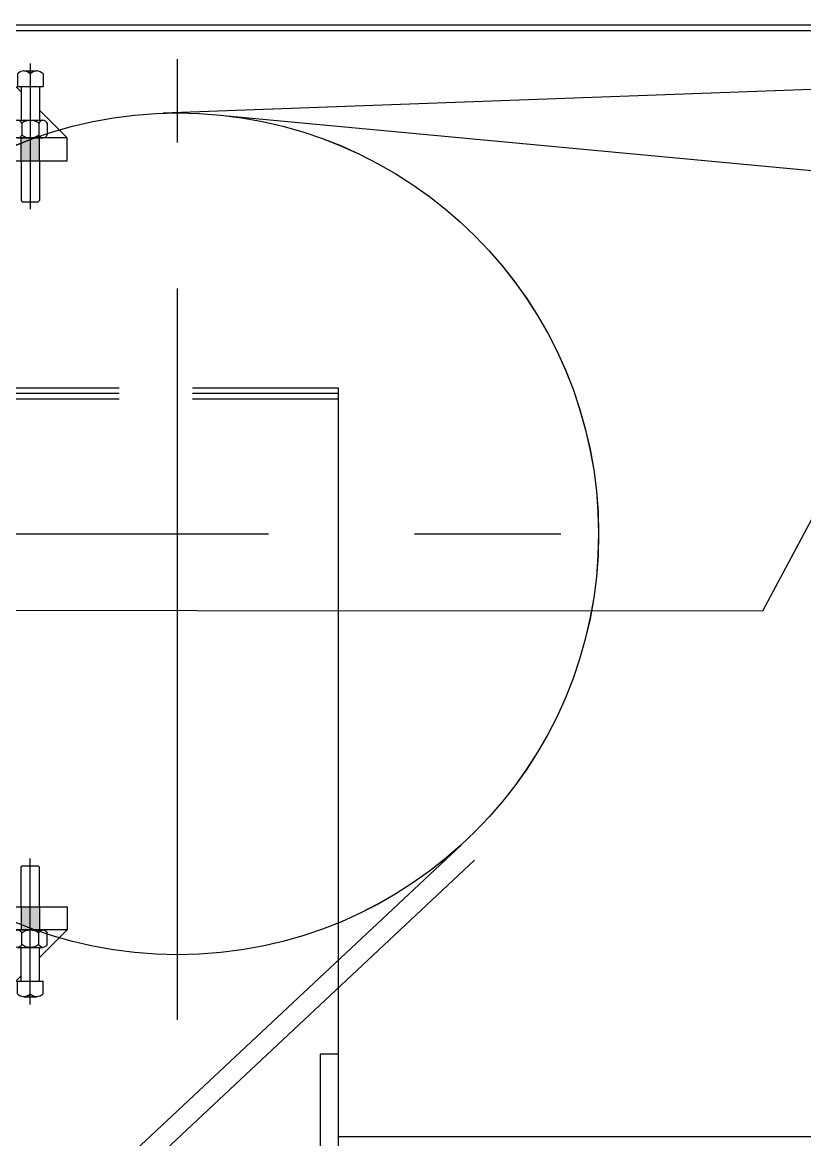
# Model space of a CAD drawing. Extents: x 0 to 45720, y 0 to 30480.
# Drawn here: x 10084 to 10933, y 11414 to 12627 of the extents above; entities that cross this region are included whole.
import ezdxf

# ---------------------------------------------------------------- set-up
doc = ezdxf.new("R2010")
doc.units = 0
doc.header["$LTSCALE"] = 25
for name, pattern in [('CENTER', [50.8, 31.75, -6.35, 6.35, -6.35]), ('HIDDEN', [9.525, 6.35, -3.175]), ('HIDDEN2', [4.7625, 3.175, -1.5875])]:
    doc.linetypes.add(name, pattern=pattern)
doc.layers.get('0').update_dxf_attribs({"linetype": 'CONTINUOUS'})
for name, color, linetype in [('CHUTE', 2, 'CONTINUOUS'), ('EMS_CL', 1, 'CENTER'), ('EMS_DIM', 3, 'CONTINUOUS'), ('EMS_GRAY', 252, 'CONTINUOUS'), ('EMS_HF', 3, 'HIDDEN2'), ('EMS_HIDDEN', 3, 'HIDDEN'), ('EMS_OBJECT', 2, 'CONTINUOUS'), ('EMS_REV', 7, 'CONTINUOUS'), ('SHIPSTRUCTURE', 252, 'CONTINUOUS'), ('SHIPSTRUCTUREHIDDEN', 3, 'HIDDEN')]:
    doc.layers.add(name, color=color, linetype=linetype)

# ---------------------------------------------------------------- blocks, each defined once
blk = doc.blocks.new('*U96')
at = {"layer": 'EMS_DIM'}
blk.add_lwpolyline([(11033.2, 12260.7), (10887.3, 11988), (8431.7, 11989.5)], dxfattribs=at)
blk = doc.blocks.new('NUT')
for p, q in [((0, 0.541), (0, -0.541)), ((0.625, 0.722), (0.125, 0.722)), ((0.75, 0.541), (0.75, -0.541)), ((0.625, 0.361), (0.125, 0.361)), ((0.625, -0.361), (0.125, -0.361)), ((0.625, -0.722), (0.125, -0.722))]:
    blk.add_line(p, q)
for centre, radius, start, end in [((0.193, 0.541), 0.193, 110.57, 249.43), ((0.557, 0.541), 0.193, 290.57, 69.43), ((0.583, 0), 0.583, 141.7868, 218.2132), ((0.167, 0), 0.583, 321.7868, 38.2132), ((0.193, -0.541), 0.193, 110.57, 249.43), ((0.557, -0.541), 0.193, 290.57, 69.43)]:
    blk.add_arc(centre, radius, start, end)
blk = doc.blocks.new('A$C349E3323')
at = {"layer": 'EMS_CL'}
blk.add_line((40, 158.2), (40, 0), dxfattribs=at)
at = {"layer": 'EMS_HF'}
for p, q in [((30, 52.4), (30, 77.4)), ((50, 52.4), (50, 77.4))]:
    blk.add_line(p, q, dxfattribs=at)
at = {"layer": 'EMS_OBJECT'}
for p, q in [((30, 127.4), (0, 157.4)), ((0, 77.4), (0, 157.4)), ((26, 146.8), (26, 133)), ((33, 150), (47, 150)), ((40, 146.8), (40, 133)), ((54, 146.8), (54, 133)), ((26, 133), (54, 133)), ((30, 133), (30, 96.4)), ((50, 133), (50, 96.4)), ((80, 77.4), (50, 107.4)), ((30, 52.4), (30, 9.3)), ((50, 52.4), (50, 9.3)), ((30, 9.3), (31.3, 8)), ((31.3, 8), (48.7, 8)), ((48.7, 8), (50, 9.3))]:
    blk.add_line(p, q, dxfattribs=at)
blk.add_lwpolyline([(80, 77.4), (0, 77.4), (0, 52.4), (80, 52.4)], close=True, dxfattribs=at)
for centre in [(33, 140.7), (47, 140.7)]:
    blk.add_arc(centre, 9.3, 41.2046, 138.7954, dxfattribs=at)
at = {"layer": 'SHIPSTRUCTUREHIDDEN'}
blk.add_solid([(50, 77.4), (50, 52.4), (30, 77.4), (30, 52.4)], dxfattribs=at)
at = {"layer": 'EMS_OBJECT', "extrusion": (0, 0, -1), "xscale": -25.40000000002328, "yscale": 25.39999999999418, "zscale": -25.40000000002328, "rotation": 270}
blk.add_blockref('NUT', (-40, 77.4), dxfattribs=at)
blk = doc.blocks.new('A$C68FD0FB3')
at = {"layer": 'EMS_CL'}
for p, q in [((-1374.8, 1208.2), (-1374.8, 2251.1)), ((-2070, 1735.7), (-844, 1735.7))]:
    blk.add_line(p, q, dxfattribs=at)
at = {"layer": 'EMS_GRAY'}
for p, q in [((-2569.5, -9.4), (-1067.1, 1397.8)), ((-2568.5, -38.6), (-1052.3, 1381.5))]:
    blk.add_line(p, q, dxfattribs=at)
blk.add_circle((-1374.8, 1735.7), 457, dxfattribs=at)
at = {"layer": 'SHIPSTRUCTURE'}
blk.add_blockref('A$C349E3323', (-1574.8, 2088.2), dxfattribs=at)
at = {"layer": 'SHIPSTRUCTURE', "xscale": -1, "rotation": 180}
blk.add_blockref('A$C349E3323', (-1574.8, 1383.1), dxfattribs=at)
blk = doc.blocks.new('A$C7AA604B6')
at = {"layer": 'CHUTE', "color": 252}
for p, q in [((2364.8, 552.3), (-212, 552.3)), ((2283.8, 546.3), (-212, 546.3)), ((174.8, -666.7), (174.8, 158.3))]:
    blk.add_line(p, q, dxfattribs=at)
blk.add_lwpolyline([(154.8, -714.8), (174.8, -714.8), (174.8, -564.8), (154.8, -564.8)], close=True, dxfattribs=at)
at = {"layer": 'EMS_GRAY'}
blk.add_line((2283.8, -654.7), (174.8, -654.7), dxfattribs=at)
blk.add_circle((0, 0), 457, dxfattribs=at)
at = {"layer": 'EMS_HIDDEN', "color": 252}
for p, q in [((174.8, 158.3), (-653.3, 158.3)), ((174.8, 152.3), (-653.3, 152.3)), ((174.8, 146.3), (-653.3, 146.3))]:
    blk.add_line(p, q, dxfattribs=at)

msp = doc.modelspace()

# ---------------------------------------------------------------- linework, layer by layer
at = {"layer": 'EMS_OBJECT'}
for p, q in [((14909.087, 12698.853), (10236.358, 12528.63)), ((10306.005, 12525.734), (15017.731, 12084.334))]:
    msp.add_line(p, q, dxfattribs=at)

# ---------------------------------------------------------------- block references
at = {"layer": 'EMS_DIM'}
msp.add_blockref('A$C68FD0FB3', (11627.031, 10336.235), dxfattribs=at)
at = {"layer": 'EMS_OBJECT'}
msp.add_blockref('A$C7AA604B6', (10252.253, 12071.906), dxfattribs=at)
at = {"layer": 'EMS_REV'}
msp.add_blockref('*U96', (0, 0), dxfattribs=at)

doc.saveas('drawing.dxf')
